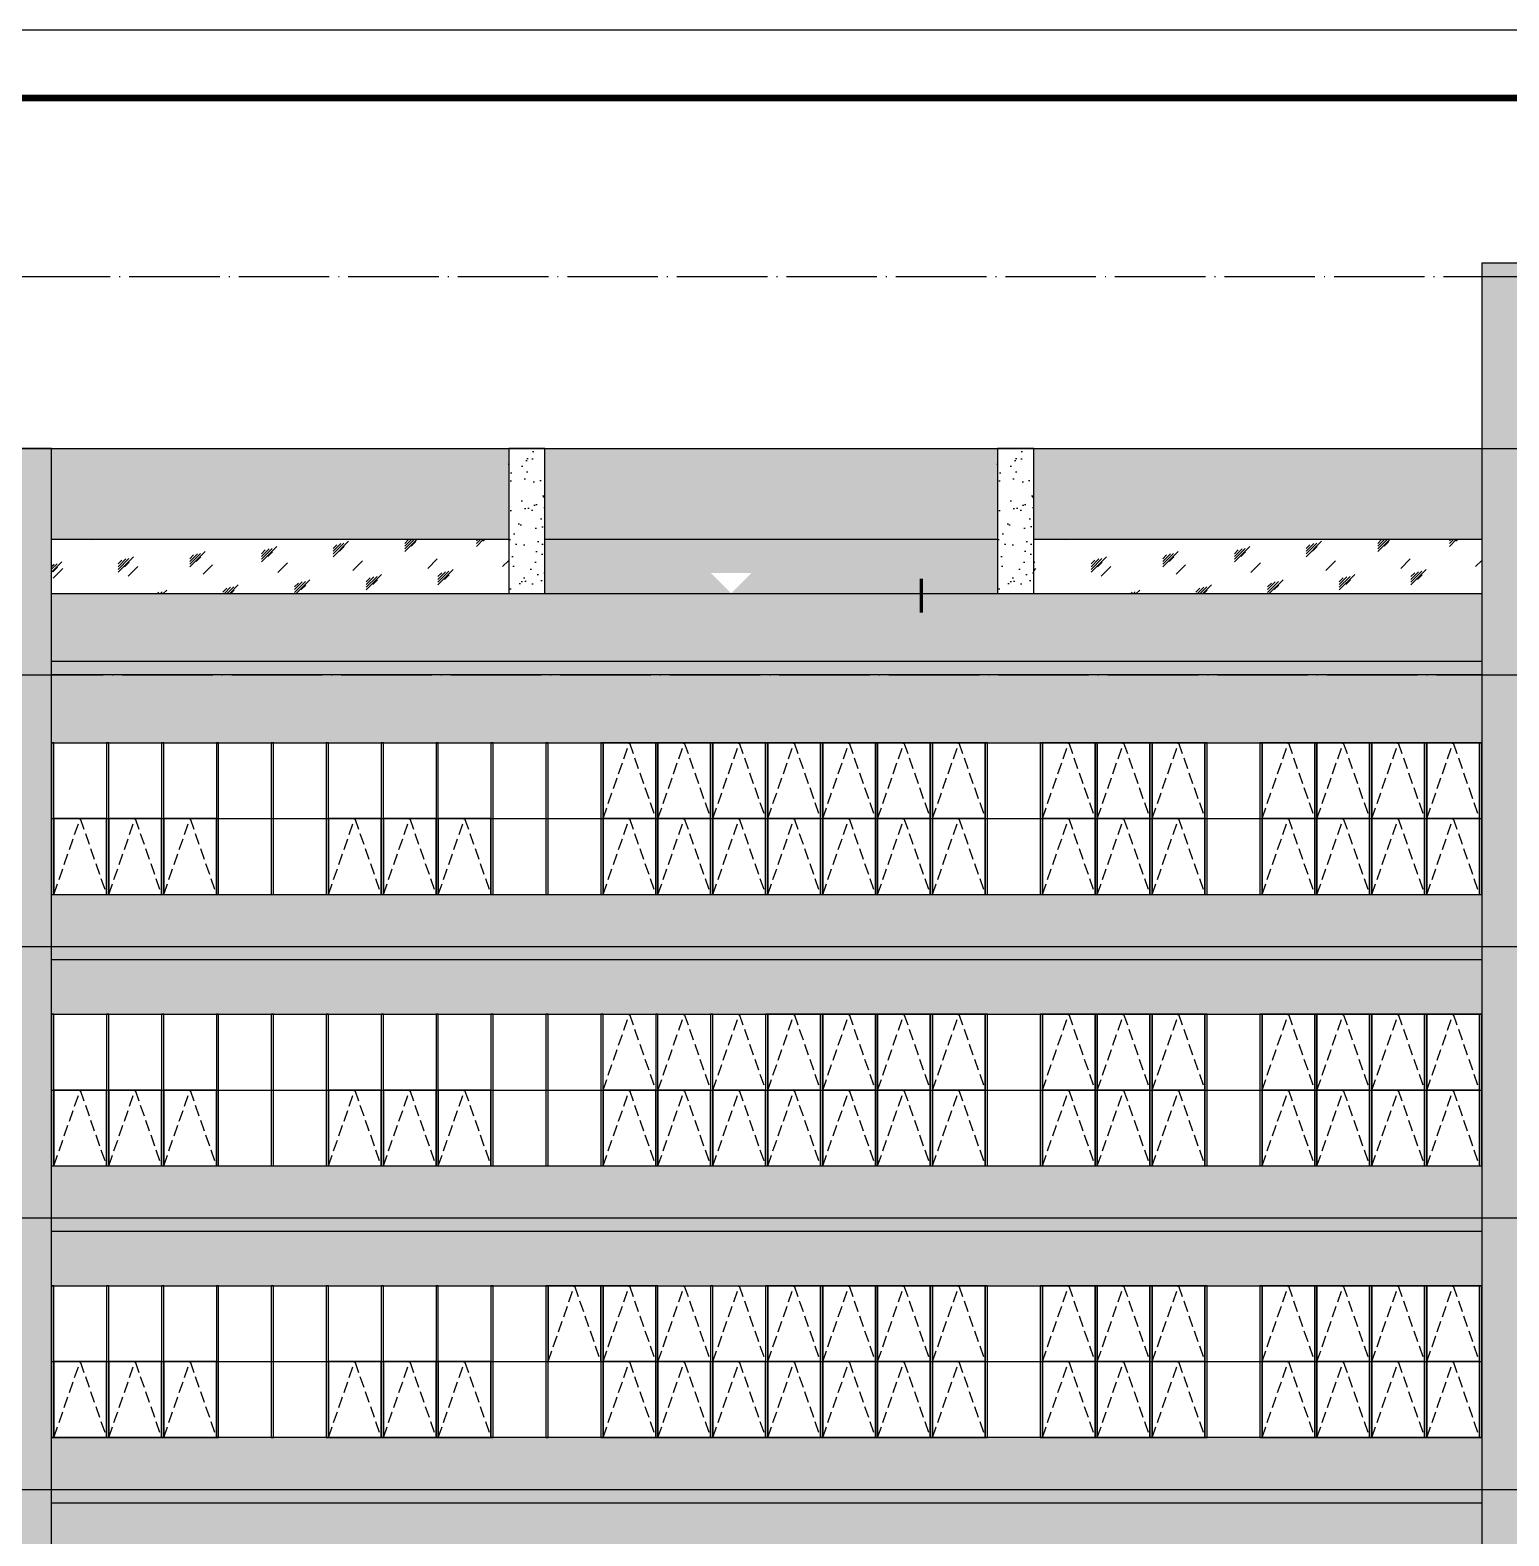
# Model space of a CAD drawing. Extents: x 6843040 to 15500510, y -6507076 to -4940511.
# Drawn here: x 7735422 to 7768097, y -5866442 to -5833171 of the extents above; entities that cross this region are included whole.
import ezdxf

# ---------------------------------------------------------------- set-up
doc = ezdxf.new("R2010")
doc.units = 0
doc.header["$LTSCALE"] = 1000
doc.header["$MEASUREMENT"] = 0
doc.linetypes.add('DASH', pattern=[0.35, 0.25, -0.1])
doc.linetypes.add('DOTE', pattern=[2.42, 2, -0.2, 0.02, -0.2])
for name, color, linetype in [('DIM_IDEN', 3, 'Continuous'), ('DOTE', 8, 'DOTE'), ('E_LINE_1', 1, 'Continuous'), ('E_LINE_2', 40, 'Continuous'), ('E_LINE_5', 8, 'Continuous'), ('E_LINE_6', 11, 'Continuous'), ('PUB_HACTH', 8, 'Continuous'), ('PUB_TITLE', 4, 'Continuous'), ('WINDOW', 4, 'Continuous')]:
    doc.layers.add(name, color=color, linetype=linetype)
pattern_1 = [(82.5, (0, 0), (-422.103955, 395.378137), [0, -456, 0, -510, 0, -487.5]), (52.5, (0, 0), (-223.241253, 974.09392), [0, -246, 0, -411, 0, -157.5]), (12.5, (-260.9, -260.9), (659.408782, 661.809715), [0, -150, 0, -540, 0, -705]), (2.5, (-260.9, -260.9), (451.51265, 823.878855), [0, -75, 0, -354, 0, -405])]
pattern_2 = [(45, (0, 60), (-734.82537, 734.82537), [336, -864]), (45, (144, 120), (-734.82537, 734.82537), [144, -1056]), (45, (0, 120), (-734.82537, 734.82537), [240, -960]), (45, (72, 60), (806.10173, -806.10173), [300, -900]), (45, (0, 0), (-734.82537, 734.82537), [480, -720]), (45, (0, 180), (-734.82537, 734.82537), [120, -1080])]

msp = doc.modelspace()

# ---------------------------------------------------------------- hatches: boundary and pattern name
at = {"layer": 'PUB_HACTH'}
h = msp.add_hatch(dxfattribs=at)
h.set_pattern_fill('粉刷', color=256, scale=150, angle=45)
h.set_pattern_definition(pattern_1)
h.paths.add_polyline_path([(7779247.4, -5838317.4), (7767497.4, -5838317.4), (7767497.4, -5889567.4), (7768697.4, -5889567.4), (7768697.4, -5883218.4), (7768697.4, -5883218.4), (7768697.4, -5878917.4), (7768697.4, -5840317.4), (7771697.4, -5840317.4), (7771697.4, -5889567.4), (7772697.4, -5889567.4), (7772697.4, -5840317.4), (7774197.4, -5840317.4), (7774197.4, -5889567.4), (7779247.4, -5889567.4)])
h = msp.add_hatch(dxfattribs=at)
h.set_pattern_fill('玻璃1', color=256, scale=150, style=0)
h.set_pattern_definition(pattern_2)
h.paths.add_polyline_path([(7756797.4, -5844417.4), (7746797.4, -5844417.4), (7746797.4, -5845617.4), (7750914.5, -5845617.4), (7750464.5, -5845167.4), (7751364.5, -5845167.4), (7750914.5, -5845617.4), (7756797.4, -5845617.4)])
h.paths.add_polyline_path([(7748662.4, -5845121.5), (7750445.6, -5845121.5), (7750445.6, -5844452.1), (7748662.4, -5844452.1)], flags=24)
h.paths.add_polyline_path([(7741787.4, -5841921.5), (7743570.6, -5841921.5), (7743570.6, -5841252.1), (7741787.4, -5841252.1)], flags=9)
h.paths.add_polyline_path([(7626376.8, -5893217.4), (7627744.8, -5893217.4), (7627744.8, -5892404.8), (7626376.8, -5892404.8)], flags=9)
h.paths.add_polyline_path([(7794758.6, -5953168.2), (7796785.4, -5953168.2), (7796785.4, -5952411.7), (7794758.6, -5952411.7)], flags=9)
h.paths.add_polyline_path([(7794428.9, -5952904.7), (7794741, -5952904.7), (7794741, -5952784.3), (7794428.9, -5952784.3)], flags=9)
h.paths.add_polyline_path([(7793781.9, -5952942), (7794205.2, -5952942), (7794205.2, -5952717), (7793781.9, -5952717)], flags=9)
h.paths.add_polyline_path([(7793400.5, -5952906.9), (7793713.2, -5952906.9), (7793713.2, -5952782.1), (7793400.5, -5952782.1)], flags=9)
h.paths.add_polyline_path([(7794381.1, -5952526.7), (7796407.9, -5952526.7), (7796407.9, -5951770.2), (7794381.1, -5951770.2)], flags=9)
h.paths.add_polyline_path([(7794051.1, -5952265.4), (7794363.8, -5952265.4), (7794363.8, -5952140.6), (7794051.1, -5952140.6)], flags=9)
h.paths.add_polyline_path([(7793404.4, -5952300.5), (7793827.7, -5952300.5), (7793827.7, -5952075.5), (7793404.4, -5952075.5)], flags=9)
h.paths.add_polyline_path([(7793023.3, -5952263.2), (7793335.4, -5952263.2), (7793335.4, -5952142.8), (7793023.3, -5952142.8)], flags=9)
h.paths.add_polyline_path([(7794381.1, -5951806.2), (7796407.9, -5951806.2), (7796407.9, -5951049.7), (7794381.1, -5951049.7)], flags=9)
h.paths.add_polyline_path([(7794052.8, -5951533.7), (7794362.1, -5951533.7), (7794362.1, -5951431.3), (7794052.8, -5951431.3)], flags=9)
h.paths.add_polyline_path([(7793404.4, -5951580), (7793827.7, -5951580), (7793827.7, -5951355), (7793404.4, -5951355)], flags=9)
h.paths.add_polyline_path([(7793022.3, -5951551.5), (7793336.4, -5951551.5), (7793336.4, -5951413.5), (7793022.3, -5951413.5)], flags=9)
h.paths.add_polyline_path([(7668844.1, -5955766.3), (7670741.3, -5955766.3), (7670741.3, -5954935.6), (7668844.1, -5954935.6)], flags=9)
h.paths.add_polyline_path([(7664574.1, -5956010), (7668728.5, -5956010), (7668728.5, -5954435), (7664574.1, -5954435)], flags=9)
h.paths.add_polyline_path([(7663996.5, -5955373.7), (7664626.8, -5955373.7), (7664626.8, -5955047), (7663996.5, -5955047)], flags=9)
h.paths.add_polyline_path([(7663280.9, -5955679.9), (7663838.7, -5955679.9), (7663838.7, -5955367.6), (7663280.9, -5955367.6)], flags=9)
h.paths.add_polyline_path([(7662492.8, -5955373.7), (7663123.1, -5955373.7), (7663123.1, -5955047), (7662492.8, -5955047)], flags=9)
h.paths.add_polyline_path([(7717424.3, -5895326.3), (7719321.5, -5895326.3), (7719321.5, -5894495.6), (7717424.3, -5894495.6)], flags=9)
h.paths.add_polyline_path([(7713154.3, -5895570), (7717308.7, -5895570), (7717308.7, -5893995), (7713154.3, -5893995)], flags=9)
h.paths.add_polyline_path([(7712578.7, -5894904.4), (7713204.9, -5894904.4), (7713204.9, -5894635.4), (7712578.7, -5894635.4)], flags=9)
h.paths.add_polyline_path([(7711861.1, -5895239.9), (7712418.9, -5895239.9), (7712418.9, -5894927.6), (7711861.1, -5894927.6)], flags=9)
h.paths.add_polyline_path([(7711073, -5894933.7), (7711703.3, -5894933.7), (7711703.3, -5894607), (7711073, -5894607)], flags=9)
h.paths.add_polyline_path([(7743667.2, -5955766.3), (7745564.3, -5955766.3), (7745564.3, -5954935.6), (7743667.2, -5954935.6)], flags=9)
h.paths.add_polyline_path([(7739397.2, -5956010), (7743551.6, -5956010), (7743551.6, -5954435), (7739397.2, -5954435)], flags=9)
h.paths.add_polyline_path([(7738819.5, -5955373.7), (7739449.8, -5955373.7), (7739449.8, -5955047), (7738819.5, -5955047)], flags=9)
h.paths.add_polyline_path([(7738104, -5955679.9), (7738661.7, -5955679.9), (7738661.7, -5955367.6), (7738104, -5955367.6)], flags=9)
h.paths.add_polyline_path([(7737315.9, -5955373.7), (7737946.2, -5955373.7), (7737946.2, -5955047), (7737315.9, -5955047)], flags=9)
h = msp.add_hatch(dxfattribs=at)
h.set_pattern_fill('粉刷', color=256, scale=150, angle=45)
h.set_pattern_definition(pattern_1)
h.paths.add_polyline_path([(7718622.4, -5843417.4), (7720122.4, -5843417.4), (7720122.4, -5886417.4), (7720547.4, -5886417.4), (7721122.4, -5886417.4), (7721122.4, -5843417.4), (7724122.4, -5843417.4), (7724122.4, -5886417.4), (7725547.4, -5886417.4), (7725547.4, -5886537.4), (7724547.4, -5886537.4), (7724122.4, -5886537.4), (7724122.4, -5889567.4), (7726447.4, -5889567.4), (7726447.4, -5843417.4), (7727947.4, -5843417.4), (7727947.4, -5889567.4), (7728947.4, -5889567.4), (7728947.4, -5843417.4), (7730447.4, -5843417.4), (7730447.4, -5889567.4), (7733447.4, -5889567.4), (7733447.4, -5843417.4), (7734947.4, -5843417.4), (7734947.4, -5889567.4), (7735897.4, -5889567.4), (7735897.4, -5842417.4), (7714122.4, -5842417.4), (7714122.4, -5889567.4), (7718622.4, -5889567.4)])
h = msp.add_hatch(dxfattribs=at)
h.set_pattern_fill('粉刷', color=256, scale=150, angle=45)
h.set_pattern_definition([(82.5, (65050, -3e-09), (-422.103955, 395.378137), [0, -456, 0, -510, 0, -487.5]), (52.5, (65050, -3e-09), (-223.241253, 974.09392), [0, -246, 0, -411, 0, -157.5]), (12.5, (64789.1, -260.9), (659.408782, 661.809715), [0, -150, 0, -540, 0, -705]), (2.5, (64789.1, -260.9), (451.51265, 823.878855), [0, -75, 0, -354, 0, -405])])
h.paths.add_polyline_path([(7756797.4, -5844417.4), (7756797.4, -5842417.4), (7735897.4, -5842417.4), (7735897.4, -5844417.4), (7745997.4, -5844417.4), (7745997.4, -5842417.9), (7746797.4, -5842417.9), (7746797.4, -5844417.4)])
h.paths.add_polyline_path([(7757597.4, -5842417.4), (7757597.4, -5844417.4), (7767497.4, -5844417.4), (7767497.4, -5842417.4)])
h = msp.add_hatch(dxfattribs=at)
h.set_pattern_fill('粉刷', color=256, scale=150, angle=45)
h.set_pattern_definition([(82.5, (75625.73, -0.5), (-422.103955, 395.378137), [0, -456, 0, -510, 0, -487.5]), (52.5, (75625.7, -0.5), (-223.241253, 974.09392), [0, -246, 0, -411, 0, -157.5]), (12.5, (75364.8, -261.4), (659.408782, 661.809715), [0, -150, 0, -540, 0, -705]), (2.5, (75364.8, -261.4), (451.51265, 823.878855), [0, -75, 0, -354, 0, -405])])
h.paths.add_polyline_path([(7745997.4, -5845617.9), (7746797.4, -5845617.9), (7746797.4, -5842417.9), (7745997.4, -5842417.9)])
h = msp.add_hatch(dxfattribs=at)
h.set_pattern_fill('粉刷', color=256, scale=150, angle=45)
h.set_pattern_definition([(82.5, (86425.73, 4e-07), (-422.103955, 395.378137), [0, -456, 0, -510, 0, -487.5]), (52.5, (86425.7, 4e-07), (-223.241253, 974.09392), [0, -246, 0, -411, 0, -157.5]), (12.5, (86164.8, -260.9), (659.408782, 661.809715), [0, -150, 0, -540, 0, -705]), (2.5, (86164.8, -260.9), (451.51265, 823.878855), [0, -75, 0, -354, 0, -405])])
h.paths.add_polyline_path([(7756797.4, -5845617.4), (7757597.4, -5845617.4), (7757597.4, -5842417.4), (7756797.4, -5842417.4)])
h = msp.add_hatch(dxfattribs=at)
h.set_pattern_fill('玻璃1', color=256, scale=150, style=0)
h.set_pattern_definition(pattern_2)
h.paths.add_polyline_path([(7745997.4, -5844417.4), (7735897.4, -5844417.4), (7735897.4, -5845617.4), (7745997.4, -5845617.4)])
h = msp.add_hatch(dxfattribs=at)
h.set_pattern_fill('玻璃1', color=256, scale=150, style=0)
h.set_pattern_definition([(45, (21500, 60), (-734.82537, 734.82537), [336, -864]), (45, (21644, 120), (-734.82537, 734.82537), [144, -1056]), (45, (21500, 120), (-734.82537, 734.82537), [240, -960]), (45, (21572, 60), (806.10173, -806.10173), [300, -900]), (45, (21500, -9e-10), (-734.82537, 734.82537), [480, -720]), (45, (21500, 180), (-734.82537, 734.82537), [120, -1080])])
h.paths.add_polyline_path([(7767497.4, -5844417.4), (7757597.4, -5844417.4), (7757597.4, -5845617.4), (7767497.4, -5845617.4)])
h = msp.add_hatch(dxfattribs=at)
h.set_pattern_fill('粉刷', color=256, scale=150, angle=45)
h.set_pattern_definition([(82.5, (0, 217189), (-422.103955, 395.378137), [0, -456, 0, -510, 0, -487.5]), (52.5, (0, 217189), (-223.241253, 974.09392), [0, -246, 0, -411, 0, -157.5]), (12.5, (-260.9, 216928.1), (659.408782, 661.809715), [0, -150, 0, -540, 0, -705]), (2.5, (-260.9, 216928.1), (451.51265, 823.878855), [0, -75, 0, -354, 0, -405])])
h.paths.add_polyline_path([(7735897.4, -5847117.4), (7735897.4, -5845617.4), (7767497.4, -5845617.4), (7767497.4, -5847117.4)])
h.paths.add_polyline_path([(7767497.4, -5848917.4), (7767497.4, -5847417.4), (7735897.4, -5847417.4), (7735897.4, -5848917.4)])
h = msp.add_hatch(dxfattribs=at)
h.set_pattern_fill('AR-B816', color=256, scale=150)
h.set_pattern_definition([(0, (156161.56, 217189), (0, 181.9656), []), (90, (156161.56, 217189), (-181.9656, 181.9656), [181.9656, -181.9656])])
h.paths.add_polyline_path([(7735897.4, -5847117.4), (7735897.4, -5847417.4), (7767497.4, -5847417.4), (7767497.4, -5847117.4)])
h = msp.add_hatch(dxfattribs=at)
h.set_pattern_fill('粉刷', color=256, scale=150, angle=45)
h.set_pattern_definition([(82.5, (87000, 217189), (-422.103955, 395.378137), [0, -456, 0, -510, 0, -487.5]), (52.5, (87000, 217189), (-223.241253, 974.09392), [0, -246, 0, -411, 0, -157.5]), (12.5, (86739.1, 216928.1), (659.408782, 661.809715), [0, -150, 0, -540, 0, -705]), (2.5, (86739.1, 216928.1), (451.51265, 823.878855), [0, -75, 0, -354, 0, -405])])
h.paths.add_polyline_path([(7767497.4, -5854917.4), (7767497.4, -5853717.4), (7735897.4, -5853717.4), (7735897.4, -5854917.4)])
h.paths.add_polyline_path([(7767497.4, -5853417.4), (7767497.4, -5852267.4), (7735897.4, -5852267.4), (7735897.4, -5853417.4)])
h = msp.add_hatch(dxfattribs=at)
h.set_pattern_fill('AR-B816', color=256, scale=150)
h.set_pattern_definition([(0, (156161.56, 210889), (0, 181.9656), []), (90, (156161.56, 210889), (-181.9656, 181.9656), [181.9656, -181.9656])])
h.paths.add_polyline_path([(7735897.4, -5853417.4), (7735897.4, -5853717.4), (7767497.4, -5853717.4), (7767497.4, -5853417.4)])
h = msp.add_hatch(dxfattribs=at)
h.set_pattern_fill('粉刷', color=256, scale=150, angle=45)
h.set_pattern_definition([(82.5, (87000, 211189), (-422.103955, 395.378137), [0, -456, 0, -510, 0, -487.5]), (52.5, (87000, 211189), (-223.241253, 974.09392), [0, -246, 0, -411, 0, -157.5]), (12.5, (86739.1, 210928.1), (659.408782, 661.809715), [0, -150, 0, -540, 0, -705]), (2.5, (86739.1, 210928.1), (451.51265, 823.878855), [0, -75, 0, -354, 0, -405])])
h.paths.add_polyline_path([(7767497.4, -5860917.4), (7767497.4, -5859717.4), (7735897.4, -5859717.4), (7735897.4, -5860917.4)])
h.paths.add_polyline_path([(7767497.4, -5859417.4), (7767497.4, -5858267.4), (7735897.4, -5858267.4), (7735897.4, -5859417.4)])
h = msp.add_hatch(dxfattribs=at)
h.set_pattern_fill('AR-B816', color=256, scale=150)
h.set_pattern_definition([(0, (156161.56, 204889), (0, 181.9656), []), (90, (156161.56, 204889), (-181.9656, 181.9656), [181.9656, -181.9656])])
h.paths.add_polyline_path([(7735897.4, -5859417.4), (7735897.4, -5859717.4), (7767497.4, -5859717.4), (7767497.4, -5859417.4)])
h = msp.add_hatch(dxfattribs=at)
h.set_pattern_fill('粉刷', color=256, scale=150, angle=45)
h.set_pattern_definition([(82.5, (87000, 205189), (-422.103955, 395.378137), [0, -456, 0, -510, 0, -487.5]), (52.5, (87000, 205189), (-223.241253, 974.09392), [0, -246, 0, -411, 0, -157.5]), (12.5, (86739.1, 204928.1), (659.408782, 661.809715), [0, -150, 0, -540, 0, -705]), (2.5, (86739.1, 204928.1), (451.51265, 823.878855), [0, -75, 0, -354, 0, -405])])
h.paths.add_polyline_path([(7767497.4, -5866917.4), (7767497.4, -5865717.4), (7735897.4, -5865717.4), (7735897.4, -5866917.4)])
h.paths.add_polyline_path([(7767497.4, -5865417.4), (7767497.4, -5864267.4), (7735897.4, -5864267.4), (7735897.4, -5865417.4)])
h = msp.add_hatch(dxfattribs=at)
h.set_pattern_fill('AR-B816', color=256, scale=150)
h.set_pattern_definition([(0, (156161.56, 198889), (0, 181.9656), []), (90, (156161.56, 198889), (-181.9656, 181.9656), [181.9656, -181.9656])])
h.paths.add_polyline_path([(7735897.4, -5865417.4), (7735897.4, -5865717.4), (7767497.4, -5865717.4), (7767497.4, -5865417.4)])

# ---------------------------------------------------------------- linework, layer by layer
at = {"layer": 'DIM_IDEN', "const_width": 75}
msp.add_lwpolyline([(7755115.5, -5846041.2), (7755115.5, -5845291.2)], dxfattribs=at)
msp.add_lwpolyline([(7755115.5, -5846041.2), (7755115.5, -5845291.2)], dxfattribs=at)
at = {"layer": 'DOTE'}
for p, q in [((7640813.2, -5838617.4), (7783481.2, -5838617.4)), ((7640656.9, -5842417.4), (7783325, -5842417.4)), ((7640656.9, -5847417.4), (7783325, -5847417.4)), ((7640656.9, -5853417.4), (7783325, -5853417.4)), ((7640656.9, -5859417.4), (7783475, -5859417.4)), ((7640656.9, -5865417.4), (7783625, -5865417.4))]:
    msp.add_line(p, q, dxfattribs=at)
at = {"layer": 'E_LINE_1'}
for points in [[(7779247.4, -5889567.4), (7779247.4, -5838317.4), (7767497.4, -5838317.4), (7767497.4, -5889567.4)], [(7735897.4, -5889567.4), (7735897.4, -5842417.4), (7714122.4, -5842417.4), (7714122.4, -5889567.4)]]:
    msp.add_lwpolyline(points, dxfattribs=at)
at = {"layer": 'E_LINE_2'}
for points in [[(7735897.4, -5845617.4), (7767489.8, -5845617.4)], [(7735897.4, -5847117.4), (7767497.4, -5847117.4)], [(7767497.4, -5847417.4), (7735897.4, -5847417.4)], [(7735897.4, -5848917.4), (7767489.8, -5848917.4)], [(7735897.4, -5852267.4), (7767497.4, -5852267.4)], [(7735897.4, -5853417.4), (7767497.4, -5853417.4)], [(7767497.4, -5853717.4), (7735897.4, -5853717.4)], [(7735897.4, -5854917.4), (7767497.4, -5854917.4)], [(7735897.4, -5858267.4), (7767497.4, -5858267.4)], [(7735897.4, -5859417.4), (7767497.4, -5859417.4)], [(7767497.4, -5859717.4), (7735897.4, -5859717.4)], [(7735897.4, -5860917.4), (7767497.4, -5860917.4)], [(7767497.4, -5864267.4), (7735897.4, -5864267.4)], [(7735897.4, -5865417.4), (7767497.4, -5865417.4)], [(7767497.4, -5865717.4), (7735897.4, -5865717.4)]]:
    msp.add_lwpolyline(points, dxfattribs=at)
at = {"layer": 'E_LINE_5'}
for points in [[(7735897.4, -5842417.4), (7767497.4, -5842417.4)], [(7735897.4, -5844417.4), (7745997.4, -5844417.4)], [(7746797.4, -5844417.4), (7756797.4, -5844417.4)], [(7757597.4, -5844417.4), (7767497.4, -5844417.4)]]:
    msp.add_lwpolyline(points, dxfattribs=at)
at = {"layer": 'E_LINE_6'}
for points in [[(7735947.4, -5848917.4), (7735897.4, -5848917.4), (7735897.4, -5852267.4), (7735947.4, -5852267.4)], [(7737160.9, -5848917.4), (7737110.9, -5848917.4), (7737110.9, -5852267.4), (7737160.9, -5852267.4)], [(7738374.4, -5848917.4), (7738324.4, -5848917.4), (7738324.4, -5852267.4), (7738374.4, -5852267.4)], [(7739587.8, -5848917.4), (7739537.8, -5848917.4), (7739537.8, -5852267.4), (7739587.8, -5852267.4)], [(7740801.3, -5848917.4), (7740751.3, -5848917.4), (7740751.3, -5852267.4), (7740801.3, -5852267.4)], [(7742014.7, -5848917.4), (7741964.7, -5848917.4), (7741964.7, -5852267.4), (7742014.7, -5852267.4)], [(7743228.2, -5848917.4), (7743178.2, -5848917.4), (7743178.2, -5852267.4), (7743228.2, -5852267.4)], [(7744441.7, -5848917.4), (7744391.7, -5848917.4), (7744391.7, -5852267.4), (7744441.7, -5852267.4)], [(7745655.1, -5848917.4), (7745605.1, -5848917.4), (7745605.1, -5852267.4), (7745655.1, -5852267.4)], [(7746868.6, -5848917.4), (7746818.6, -5848917.4), (7746818.6, -5852267.4), (7746868.6, -5852267.4)], [(7748082.1, -5848917.4), (7748032.1, -5848917.4), (7748032.1, -5852267.4), (7748082.1, -5852267.4)], [(7749295.5, -5848917.4), (7749245.5, -5848917.4), (7749245.5, -5852267.4), (7749295.5, -5852267.4)], [(7750509, -5848917.4), (7750459, -5848917.4), (7750459, -5852267.4), (7750509, -5852267.4)], [(7751722.4, -5848917.4), (7751672.4, -5848917.4), (7751672.4, -5852267.4), (7751722.4, -5852267.4)], [(7752935.9, -5848917.4), (7752885.9, -5848917.4), (7752885.9, -5852267.4), (7752935.9, -5852267.4)], [(7754149.4, -5848917.4), (7754099.4, -5848917.4), (7754099.4, -5852267.4), (7754149.4, -5852267.4)], [(7755362.8, -5848917.4), (7755312.8, -5848917.4), (7755312.8, -5852267.4), (7755362.8, -5852267.4)], [(7756576.3, -5848917.4), (7756526.3, -5848917.4), (7756526.3, -5852267.4), (7756576.3, -5852267.4)], [(7757789.7, -5848917.4), (7757739.7, -5848917.4), (7757739.7, -5852267.4), (7757789.7, -5852267.4)], [(7759003.2, -5848917.4), (7758953.2, -5848917.4), (7758953.2, -5852267.4), (7759003.2, -5852267.4)], [(7760216.7, -5848917.4), (7760166.7, -5848917.4), (7760166.7, -5852267.4), (7760216.7, -5852267.4)], [(7761430.1, -5848917.4), (7761380.1, -5848917.4), (7761380.1, -5852267.4), (7761430.1, -5852267.4)], [(7762643.6, -5848917.4), (7762593.6, -5848917.4), (7762593.6, -5852267.4), (7762643.6, -5852267.4)], [(7763857.1, -5848917.4), (7763807.1, -5848917.4), (7763807.1, -5852267.4), (7763857.1, -5852267.4)], [(7765070.5, -5848917.4), (7765020.5, -5848917.4), (7765020.5, -5852267.4), (7765070.5, -5852267.4)], [(7766284, -5848917.4), (7766234, -5848917.4), (7766234, -5852267.4), (7766284, -5852267.4)], [(7767497.4, -5848917.4), (7767447.4, -5848917.4), (7767447.4, -5852267.4), (7767497.4, -5852267.4)], [(7735947.4, -5854917.4), (7735897.4, -5854917.4), (7735897.4, -5858267.4), (7735947.4, -5858267.4)], [(7737160.9, -5854917.4), (7737110.9, -5854917.4), (7737110.9, -5858267.4), (7737160.9, -5858267.4)], [(7738374.4, -5854917.4), (7738324.4, -5854917.4), (7738324.4, -5858267.4), (7738374.4, -5858267.4)], [(7739587.8, -5854917.4), (7739537.8, -5854917.4), (7739537.8, -5858267.4), (7739587.8, -5858267.4)], [(7740801.3, -5854917.4), (7740751.3, -5854917.4), (7740751.3, -5858267.4), (7740801.3, -5858267.4)], [(7742014.7, -5854917.4), (7741964.7, -5854917.4), (7741964.7, -5858267.4), (7742014.7, -5858267.4)], [(7743228.2, -5854917.4), (7743178.2, -5854917.4), (7743178.2, -5858267.4), (7743228.2, -5858267.4)], [(7744441.7, -5854917.4), (7744391.7, -5854917.4), (7744391.7, -5858267.4), (7744441.7, -5858267.4)], [(7745655.1, -5854917.4), (7745605.1, -5854917.4), (7745605.1, -5858267.4), (7745655.1, -5858267.4)], [(7746868.6, -5854917.4), (7746818.6, -5854917.4), (7746818.6, -5858267.4), (7746868.6, -5858267.4)], [(7748082.1, -5854917.4), (7748032.1, -5854917.4), (7748032.1, -5858267.4), (7748082.1, -5858267.4)], [(7749295.5, -5854917.4), (7749245.5, -5854917.4), (7749245.5, -5858267.4), (7749295.5, -5858267.4)], [(7750509, -5854917.4), (7750459, -5854917.4), (7750459, -5858267.4), (7750509, -5858267.4)], [(7751722.4, -5854917.4), (7751672.4, -5854917.4), (7751672.4, -5858267.4), (7751722.4, -5858267.4)], [(7752935.9, -5854917.4), (7752885.9, -5854917.4), (7752885.9, -5858267.4), (7752935.9, -5858267.4)], [(7754149.4, -5854917.4), (7754099.4, -5854917.4), (7754099.4, -5858267.4), (7754149.4, -5858267.4)], [(7755362.8, -5854917.4), (7755312.8, -5854917.4), (7755312.8, -5858267.4), (7755362.8, -5858267.4)], [(7756576.3, -5854917.4), (7756526.3, -5854917.4), (7756526.3, -5858267.4), (7756576.3, -5858267.4)], [(7757789.7, -5854917.4), (7757739.7, -5854917.4), (7757739.7, -5858267.4), (7757789.7, -5858267.4)], [(7759003.2, -5854917.4), (7758953.2, -5854917.4), (7758953.2, -5858267.4), (7759003.2, -5858267.4)], [(7760216.7, -5854917.4), (7760166.7, -5854917.4), (7760166.7, -5858267.4), (7760216.7, -5858267.4)], [(7761430.1, -5854917.4), (7761380.1, -5854917.4), (7761380.1, -5858267.4), (7761430.1, -5858267.4)], [(7762643.6, -5854917.4), (7762593.6, -5854917.4), (7762593.6, -5858267.4), (7762643.6, -5858267.4)], [(7763857.1, -5854917.4), (7763807.1, -5854917.4), (7763807.1, -5858267.4), (7763857.1, -5858267.4)], [(7765070.5, -5854917.4), (7765020.5, -5854917.4), (7765020.5, -5858267.4), (7765070.5, -5858267.4)], [(7766284, -5854917.4), (7766234, -5854917.4), (7766234, -5858267.4), (7766284, -5858267.4)], [(7767497.4, -5854917.4), (7767447.4, -5854917.4), (7767447.4, -5858267.4), (7767497.4, -5858267.4)], [(7735947.4, -5860917.4), (7735897.4, -5860917.4), (7735897.4, -5864267.4), (7735947.4, -5864267.4)], [(7737160.9, -5860917.4), (7737110.9, -5860917.4), (7737110.9, -5864267.4), (7737160.9, -5864267.4)], [(7738374.4, -5860917.4), (7738324.4, -5860917.4), (7738324.4, -5864267.4), (7738374.4, -5864267.4)], [(7739587.8, -5860917.4), (7739537.8, -5860917.4), (7739537.8, -5864267.4), (7739587.8, -5864267.4)], [(7740801.3, -5860917.4), (7740751.3, -5860917.4), (7740751.3, -5864267.4), (7740801.3, -5864267.4)], [(7742014.7, -5860917.4), (7741964.7, -5860917.4), (7741964.7, -5864267.4), (7742014.7, -5864267.4)], [(7743228.2, -5860917.4), (7743178.2, -5860917.4), (7743178.2, -5864267.4), (7743228.2, -5864267.4)], [(7744441.7, -5860917.4), (7744391.7, -5860917.4), (7744391.7, -5864267.4), (7744441.7, -5864267.4)], [(7745655.1, -5860917.4), (7745605.1, -5860917.4), (7745605.1, -5864267.4), (7745655.1, -5864267.4)], [(7746868.6, -5860917.4), (7746818.6, -5860917.4), (7746818.6, -5864267.4), (7746868.6, -5864267.4)], [(7748082.1, -5860917.4), (7748032.1, -5860917.4), (7748032.1, -5864267.4), (7748082.1, -5864267.4)], [(7749295.5, -5860917.4), (7749245.5, -5860917.4), (7749245.5, -5864267.4), (7749295.5, -5864267.4)], [(7750509, -5860917.4), (7750459, -5860917.4), (7750459, -5864267.4), (7750509, -5864267.4)], [(7751722.4, -5860917.4), (7751672.4, -5860917.4), (7751672.4, -5864267.4), (7751722.4, -5864267.4)], [(7752935.9, -5860917.4), (7752885.9, -5860917.4), (7752885.9, -5864267.4), (7752935.9, -5864267.4)], [(7754149.4, -5860917.4), (7754099.4, -5860917.4), (7754099.4, -5864267.4), (7754149.4, -5864267.4)], [(7755362.8, -5860917.4), (7755312.8, -5860917.4), (7755312.8, -5864267.4), (7755362.8, -5864267.4)], [(7756576.3, -5860917.4), (7756526.3, -5860917.4), (7756526.3, -5864267.4), (7756576.3, -5864267.4)], [(7757789.7, -5860917.4), (7757739.7, -5860917.4), (7757739.7, -5864267.4), (7757789.7, -5864267.4)], [(7759003.2, -5860917.4), (7758953.2, -5860917.4), (7758953.2, -5864267.4), (7759003.2, -5864267.4)], [(7760216.7, -5860917.4), (7760166.7, -5860917.4), (7760166.7, -5864267.4), (7760216.7, -5864267.4)], [(7761430.1, -5860917.4), (7761380.1, -5860917.4), (7761380.1, -5864267.4), (7761430.1, -5864267.4)], [(7762643.6, -5860917.4), (7762593.6, -5860917.4), (7762593.6, -5864267.4), (7762643.6, -5864267.4)], [(7763857.1, -5860917.4), (7763807.1, -5860917.4), (7763807.1, -5864267.4), (7763857.1, -5864267.4)], [(7765070.5, -5860917.4), (7765020.5, -5860917.4), (7765020.5, -5864267.4), (7765070.5, -5864267.4)], [(7766284, -5860917.4), (7766234, -5860917.4), (7766234, -5864267.4), (7766284, -5864267.4)], [(7767497.4, -5860917.4), (7767447.4, -5860917.4), (7767447.4, -5864267.4), (7767497.4, -5864267.4)]]:
    msp.add_lwpolyline(points, close=True, dxfattribs=at)
at = {"layer": 'PUB_HACTH'}
for points in [[(7745997.4, -5845617.9), (7746797.4, -5845617.9), (7746797.4, -5842417.9), (7745997.4, -5842417.9)], [(7756797.4, -5845617.4), (7757597.4, -5845617.4), (7757597.4, -5842417.4), (7756797.4, -5842417.4)]]:
    msp.add_lwpolyline(points, close=True, dxfattribs=at)
at = {"layer": 'PUB_TITLE'}
msp.add_lwpolyline([(7622462.5, -5959320.5), (7800812.5, -5959320.5), (7800812.5, -5833170.5), (7622462.5, -5833170.5)], close=True, dxfattribs=at)
at = {"layer": 'PUB_TITLE', "const_width": 150}
msp.add_lwpolyline([(7626212.5, -5957820.5), (7799312.5, -5957820.5), (7799312.5, -5834670.5), (7626212.5, -5834670.5)], close=True, dxfattribs=at)
at = {"layer": 'WINDOW'}
for points in [[(7748082.1, -5850592.4), (7749245.5, -5850592.4), (7749245.5, -5848917.4), (7748082.1, -5848917.4)], [(7749295.5, -5850592.4), (7750459, -5850592.4), (7750459, -5848917.4), (7749295.5, -5848917.4)], [(7750509, -5850592.4), (7751672.4, -5850592.4), (7751672.4, -5848917.4), (7750509, -5848917.4)], [(7751722.4, -5850592.4), (7752885.9, -5850592.4), (7752885.9, -5848917.4), (7751722.4, -5848917.4)], [(7752935.9, -5850592.4), (7754099.4, -5850592.4), (7754099.4, -5848917.4), (7752935.9, -5848917.4)], [(7754149.4, -5850592.4), (7755312.8, -5850592.4), (7755312.8, -5848917.4), (7754149.4, -5848917.4)], [(7755362.8, -5850592.4), (7756526.3, -5850592.4), (7756526.3, -5848917.4), (7755362.8, -5848917.4)], [(7757789.7, -5850592.4), (7758953.2, -5850592.4), (7758953.2, -5848917.4), (7757789.7, -5848917.4)], [(7759003.2, -5850592.4), (7760166.7, -5850592.4), (7760166.7, -5848917.4), (7759003.2, -5848917.4)], [(7760216.7, -5850592.4), (7761380.1, -5850592.4), (7761380.1, -5848917.4), (7760216.7, -5848917.4)], [(7762643.6, -5850592.4), (7763807.1, -5850592.4), (7763807.1, -5848917.4), (7762643.6, -5848917.4)], [(7763857.1, -5850592.4), (7765020.5, -5850592.4), (7765020.5, -5848917.4), (7763857.1, -5848917.4)], [(7765070.5, -5850592.4), (7766234, -5850592.4), (7766234, -5848917.4), (7765070.5, -5848917.4)], [(7766284, -5850592.4), (7767447.4, -5850592.4), (7767447.4, -5848917.4), (7766284, -5848917.4)], [(7735947.4, -5852267.4), (7737110.9, -5852267.4), (7737110.9, -5850592.4), (7735947.4, -5850592.4)], [(7737160.9, -5852267.4), (7738324.4, -5852267.4), (7738324.4, -5850592.4), (7737160.9, -5850592.4)], [(7738374.4, -5852267.4), (7739537.8, -5852267.4), (7739537.8, -5850592.4), (7738374.4, -5850592.4)], [(7742014.7, -5852267.4), (7743178.2, -5852267.4), (7743178.2, -5850592.4), (7742014.7, -5850592.4)], [(7743228.2, -5852267.4), (7744391.7, -5852267.4), (7744391.7, -5850592.4), (7743228.2, -5850592.4)], [(7744441.7, -5852267.4), (7745605.1, -5852267.4), (7745605.1, -5850592.4), (7744441.7, -5850592.4)], [(7748082.1, -5852267.4), (7749245.5, -5852267.4), (7749245.5, -5850592.4), (7748082.1, -5850592.4)], [(7749295.5, -5852267.4), (7750459, -5852267.4), (7750459, -5850592.4), (7749295.5, -5850592.4)], [(7750509, -5852267.4), (7751672.4, -5852267.4), (7751672.4, -5850592.4), (7750509, -5850592.4)], [(7751722.4, -5852267.4), (7752885.9, -5852267.4), (7752885.9, -5850592.4), (7751722.4, -5850592.4)], [(7752935.9, -5852267.4), (7754099.4, -5852267.4), (7754099.4, -5850592.4), (7752935.9, -5850592.4)], [(7754149.4, -5852267.4), (7755312.8, -5852267.4), (7755312.8, -5850592.4), (7754149.4, -5850592.4)], [(7755362.8, -5852267.4), (7756526.3, -5852267.4), (7756526.3, -5850592.4), (7755362.8, -5850592.4)], [(7757789.7, -5852267.4), (7758953.2, -5852267.4), (7758953.2, -5850592.4), (7757789.7, -5850592.4)], [(7759003.2, -5852267.4), (7760166.7, -5852267.4), (7760166.7, -5850592.4), (7759003.2, -5850592.4)], [(7760216.7, -5852267.4), (7761380.1, -5852267.4), (7761380.1, -5850592.4), (7760216.7, -5850592.4)], [(7762643.6, -5852267.4), (7763807.1, -5852267.4), (7763807.1, -5850592.4), (7762643.6, -5850592.4)], [(7763857.1, -5852267.4), (7765020.5, -5852267.4), (7765020.5, -5850592.4), (7763857.1, -5850592.4)], [(7765070.5, -5852267.4), (7766234, -5852267.4), (7766234, -5850592.4), (7765070.5, -5850592.4)], [(7766284, -5852267.4), (7767447.4, -5852267.4), (7767447.4, -5850592.4), (7766284, -5850592.4)], [(7751722.4, -5856592.4), (7752885.9, -5856592.4), (7752885.9, -5854917.4), (7751722.4, -5854917.4)], [(7752935.9, -5856592.4), (7754099.4, -5856592.4), (7754099.4, -5854917.4), (7752935.9, -5854917.4)], [(7754149.4, -5856592.4), (7755312.8, -5856592.4), (7755312.8, -5854917.4), (7754149.4, -5854917.4)], [(7755362.8, -5856592.4), (7756526.3, -5856592.4), (7756526.3, -5854917.4), (7755362.8, -5854917.4)], [(7757789.7, -5856592.4), (7758953.2, -5856592.4), (7758953.2, -5854917.4), (7757789.7, -5854917.4)], [(7759003.2, -5856592.4), (7760166.7, -5856592.4), (7760166.7, -5854917.4), (7759003.2, -5854917.4)], [(7760216.7, -5856592.4), (7761380.1, -5856592.4), (7761380.1, -5854917.4), (7760216.7, -5854917.4)], [(7762643.6, -5856592.4), (7763807.1, -5856592.4), (7763807.1, -5854917.4), (7762643.6, -5854917.4)], [(7763857.1, -5856592.4), (7765020.5, -5856592.4), (7765020.5, -5854917.4), (7763857.1, -5854917.4)], [(7765070.5, -5856592.4), (7766234, -5856592.4), (7766234, -5854917.4), (7765070.5, -5854917.4)], [(7766284, -5856592.4), (7767447.4, -5856592.4), (7767447.4, -5854917.4), (7766284, -5854917.4)], [(7735947.4, -5858267.4), (7737110.9, -5858267.4), (7737110.9, -5856592.4), (7735947.4, -5856592.4)], [(7737160.9, -5858267.4), (7738324.4, -5858267.4), (7738324.4, -5856592.4), (7737160.9, -5856592.4)], [(7738374.4, -5858267.4), (7739537.8, -5858267.4), (7739537.8, -5856592.4), (7738374.4, -5856592.4)], [(7742014.7, -5858267.4), (7743178.2, -5858267.4), (7743178.2, -5856592.4), (7742014.7, -5856592.4)], [(7743228.2, -5858267.4), (7744391.7, -5858267.4), (7744391.7, -5856592.4), (7743228.2, -5856592.4)], [(7744441.7, -5858267.4), (7745605.1, -5858267.4), (7745605.1, -5856592.4), (7744441.7, -5856592.4)], [(7748082.1, -5858267.4), (7749245.5, -5858267.4), (7749245.5, -5856592.4), (7748082.1, -5856592.4)], [(7749295.5, -5858267.4), (7750459, -5858267.4), (7750459, -5856592.4), (7749295.5, -5856592.4)], [(7750509, -5858267.4), (7751672.4, -5858267.4), (7751672.4, -5856592.4), (7750509, -5856592.4)], [(7751722.4, -5858267.4), (7752885.9, -5858267.4), (7752885.9, -5856592.4), (7751722.4, -5856592.4)], [(7752935.9, -5858267.4), (7754099.4, -5858267.4), (7754099.4, -5856592.4), (7752935.9, -5856592.4)], [(7754149.4, -5858267.4), (7755312.8, -5858267.4), (7755312.8, -5856592.4), (7754149.4, -5856592.4)], [(7755362.8, -5858267.4), (7756526.3, -5858267.4), (7756526.3, -5856592.4), (7755362.8, -5856592.4)], [(7757789.7, -5858267.4), (7758953.2, -5858267.4), (7758953.2, -5856592.4), (7757789.7, -5856592.4)], [(7759003.2, -5858267.4), (7760166.7, -5858267.4), (7760166.7, -5856592.4), (7759003.2, -5856592.4)], [(7760216.7, -5858267.4), (7761380.1, -5858267.4), (7761380.1, -5856592.4), (7760216.7, -5856592.4)], [(7762643.6, -5858267.4), (7763807.1, -5858267.4), (7763807.1, -5856592.4), (7762643.6, -5856592.4)], [(7763857.1, -5858267.4), (7765020.5, -5858267.4), (7765020.5, -5856592.4), (7763857.1, -5856592.4)], [(7765070.5, -5858267.4), (7766234, -5858267.4), (7766234, -5856592.4), (7765070.5, -5856592.4)], [(7766284, -5858267.4), (7767447.4, -5858267.4), (7767447.4, -5856592.4), (7766284, -5856592.4)], [(7746868.6, -5862592.4), (7748032.1, -5862592.4), (7748032.1, -5860917.4), (7746868.6, -5860917.4)], [(7748082.1, -5862592.4), (7749245.5, -5862592.4), (7749245.5, -5860917.4), (7748082.1, -5860917.4)], [(7751722.4, -5862592.4), (7752885.9, -5862592.4), (7752885.9, -5860917.4), (7751722.4, -5860917.4)], [(7752935.9, -5862592.4), (7754099.4, -5862592.4), (7754099.4, -5860917.4), (7752935.9, -5860917.4)], [(7754149.4, -5862592.4), (7755312.8, -5862592.4), (7755312.8, -5860917.4), (7754149.4, -5860917.4)], [(7755362.8, -5862592.4), (7756526.3, -5862592.4), (7756526.3, -5860917.4), (7755362.8, -5860917.4)], [(7757789.7, -5862592.4), (7758953.2, -5862592.4), (7758953.2, -5860917.4), (7757789.7, -5860917.4)], [(7759003.2, -5862592.4), (7760166.7, -5862592.4), (7760166.7, -5860917.4), (7759003.2, -5860917.4)], [(7760216.7, -5862592.4), (7761380.1, -5862592.4), (7761380.1, -5860917.4), (7760216.7, -5860917.4)], [(7762643.6, -5862592.4), (7763807.1, -5862592.4), (7763807.1, -5860917.4), (7762643.6, -5860917.4)], [(7763857.1, -5862592.4), (7765020.5, -5862592.4), (7765020.5, -5860917.4), (7763857.1, -5860917.4)], [(7765070.5, -5862592.4), (7766234, -5862592.4), (7766234, -5860917.4), (7765070.5, -5860917.4)], [(7766284, -5862592.4), (7767447.4, -5862592.4), (7767447.4, -5860917.4), (7766284, -5860917.4)], [(7735947.4, -5864267.4), (7737110.9, -5864267.4), (7737110.9, -5862592.4), (7735947.4, -5862592.4)], [(7737160.9, -5864267.4), (7738324.4, -5864267.4), (7738324.4, -5862592.4), (7737160.9, -5862592.4)], [(7738374.4, -5864267.4), (7739537.8, -5864267.4), (7739537.8, -5862592.4), (7738374.4, -5862592.4)], [(7742014.7, -5864267.4), (7743178.2, -5864267.4), (7743178.2, -5862592.4), (7742014.7, -5862592.4)], [(7743228.2, -5864267.4), (7744391.7, -5864267.4), (7744391.7, -5862592.4), (7743228.2, -5862592.4)], [(7744441.7, -5864267.4), (7745605.1, -5864267.4), (7745605.1, -5862592.4), (7744441.7, -5862592.4)], [(7748082.1, -5864267.4), (7749245.5, -5864267.4), (7749245.5, -5862592.4), (7748082.1, -5862592.4)], [(7749295.5, -5864267.4), (7750459, -5864267.4), (7750459, -5862592.4), (7749295.5, -5862592.4)], [(7750509, -5864267.4), (7751672.4, -5864267.4), (7751672.4, -5862592.4), (7750509, -5862592.4)], [(7751722.4, -5864267.4), (7752885.9, -5864267.4), (7752885.9, -5862592.4), (7751722.4, -5862592.4)], [(7752935.9, -5864267.4), (7754099.4, -5864267.4), (7754099.4, -5862592.4), (7752935.9, -5862592.4)], [(7754149.4, -5864267.4), (7755312.8, -5864267.4), (7755312.8, -5862592.4), (7754149.4, -5862592.4)], [(7755362.8, -5864267.4), (7756526.3, -5864267.4), (7756526.3, -5862592.4), (7755362.8, -5862592.4)], [(7757789.7, -5864267.4), (7758953.2, -5864267.4), (7758953.2, -5862592.4), (7757789.7, -5862592.4)], [(7759003.2, -5864267.4), (7760166.7, -5864267.4), (7760166.7, -5862592.4), (7759003.2, -5862592.4)], [(7760216.7, -5864267.4), (7761380.1, -5864267.4), (7761380.1, -5862592.4), (7760216.7, -5862592.4)], [(7762643.6, -5864267.4), (7763807.1, -5864267.4), (7763807.1, -5862592.4), (7762643.6, -5862592.4)], [(7763857.1, -5864267.4), (7765020.5, -5864267.4), (7765020.5, -5862592.4), (7763857.1, -5862592.4)], [(7765070.5, -5864267.4), (7766234, -5864267.4), (7766234, -5862592.4), (7765070.5, -5862592.4)], [(7766284, -5864267.4), (7767447.4, -5864267.4), (7767447.4, -5862592.4), (7766284, -5862592.4)]]:
    msp.add_lwpolyline(points, close=True, dxfattribs=at)
at = {"layer": 'WINDOW', "color": 8, "linetype": 'DASH'}
for points in [[(7748082.1, -5850592.4), (7748663.8, -5848917.4), (7749245.5, -5850592.4)], [(7749295.5, -5850592.4), (7749877.2, -5848917.4), (7750459, -5850592.4)], [(7750509, -5850592.4), (7751090.7, -5848917.4), (7751672.4, -5850592.4)], [(7751722.4, -5850592.4), (7752304.2, -5848917.4), (7752885.9, -5850592.4)], [(7752935.9, -5850592.4), (7753517.6, -5848917.4), (7754099.4, -5850592.4)], [(7754149.4, -5850592.4), (7754731.1, -5848917.4), (7755312.8, -5850592.4)], [(7755362.8, -5850592.4), (7755944.6, -5848917.4), (7756526.3, -5850592.4)], [(7757789.7, -5850592.4), (7758371.5, -5848917.4), (7758953.2, -5850592.4)], [(7759003.2, -5850592.4), (7759584.9, -5848917.4), (7760166.7, -5850592.4)], [(7760216.7, -5850592.4), (7760798.4, -5848917.4), (7761380.1, -5850592.4)], [(7762643.6, -5850592.4), (7763225.3, -5848917.4), (7763807.1, -5850592.4)], [(7763857.1, -5850592.4), (7764438.8, -5848917.4), (7765020.5, -5850592.4)], [(7765070.5, -5850592.4), (7765652.2, -5848917.4), (7766234, -5850592.4)], [(7766284, -5850592.4), (7766865.7, -5848917.4), (7767447.4, -5850592.4)], [(7735947.4, -5852267.4), (7736529.2, -5850592.4), (7737110.9, -5852267.4)], [(7737160.9, -5852267.4), (7737742.6, -5850592.4), (7738324.4, -5852267.4)], [(7738374.4, -5852267.4), (7738956.1, -5850592.4), (7739537.8, -5852267.4)], [(7742014.7, -5852267.4), (7742596.5, -5850592.4), (7743178.2, -5852267.4)], [(7743228.2, -5852267.4), (7743809.9, -5850592.4), (7744391.7, -5852267.4)], [(7744441.7, -5852267.4), (7745023.4, -5850592.4), (7745605.1, -5852267.4)], [(7748082.1, -5852267.4), (7748663.8, -5850592.4), (7749245.5, -5852267.4)], [(7749295.5, -5852267.4), (7749877.2, -5850592.4), (7750459, -5852267.4)], [(7750509, -5852267.4), (7751090.7, -5850592.4), (7751672.4, -5852267.4)], [(7751722.4, -5852267.4), (7752304.2, -5850592.4), (7752885.9, -5852267.4)], [(7752935.9, -5852267.4), (7753517.6, -5850592.4), (7754099.4, -5852267.4)], [(7754149.4, -5852267.4), (7754731.1, -5850592.4), (7755312.8, -5852267.4)], [(7755362.8, -5852267.4), (7755944.6, -5850592.4), (7756526.3, -5852267.4)], [(7757789.7, -5852267.4), (7758371.5, -5850592.4), (7758953.2, -5852267.4)], [(7759003.2, -5852267.4), (7759584.9, -5850592.4), (7760166.7, -5852267.4)], [(7760216.7, -5852267.4), (7760798.4, -5850592.4), (7761380.1, -5852267.4)], [(7762643.6, -5852267.4), (7763225.3, -5850592.4), (7763807.1, -5852267.4)], [(7763857.1, -5852267.4), (7764438.8, -5850592.4), (7765020.5, -5852267.4)], [(7765070.5, -5852267.4), (7765652.2, -5850592.4), (7766234, -5852267.4)], [(7766284, -5852267.4), (7766865.7, -5850592.4), (7767447.4, -5852267.4)], [(7748082.1, -5856592.4), (7748663.8, -5854917.4), (7749245.5, -5856592.4)], [(7749295.5, -5856592.4), (7749877.2, -5854917.4), (7750459, -5856592.4)], [(7750509, -5856592.4), (7751090.7, -5854917.4), (7751672.4, -5856592.4)], [(7751722.4, -5856592.4), (7752304.2, -5854917.4), (7752885.9, -5856592.4)], [(7752935.9, -5856592.4), (7753517.6, -5854917.4), (7754099.4, -5856592.4)], [(7754149.4, -5856592.4), (7754731.1, -5854917.4), (7755312.8, -5856592.4)], [(7755362.8, -5856592.4), (7755944.6, -5854917.4), (7756526.3, -5856592.4)], [(7757789.7, -5856592.4), (7758371.5, -5854917.4), (7758953.2, -5856592.4)], [(7759003.2, -5856592.4), (7759584.9, -5854917.4), (7760166.7, -5856592.4)], [(7760216.7, -5856592.4), (7760798.4, -5854917.4), (7761380.1, -5856592.4)], [(7762643.6, -5856592.4), (7763225.3, -5854917.4), (7763807.1, -5856592.4)], [(7763857.1, -5856592.4), (7764438.8, -5854917.4), (7765020.5, -5856592.4)], [(7765070.5, -5856592.4), (7765652.2, -5854917.4), (7766234, -5856592.4)], [(7766284, -5856592.4), (7766865.7, -5854917.4), (7767447.4, -5856592.4)], [(7735947.4, -5858267.4), (7736529.2, -5856592.4), (7737110.9, -5858267.4)], [(7737160.9, -5858267.4), (7737742.6, -5856592.4), (7738324.4, -5858267.4)], [(7738374.4, -5858267.4), (7738956.1, -5856592.4), (7739537.8, -5858267.4)], [(7742014.7, -5858267.4), (7742596.5, -5856592.4), (7743178.2, -5858267.4)], [(7743228.2, -5858267.4), (7743809.9, -5856592.4), (7744391.7, -5858267.4)], [(7744441.7, -5858267.4), (7745023.4, -5856592.4), (7745605.1, -5858267.4)], [(7748082.1, -5858267.4), (7748663.8, -5856592.4), (7749245.5, -5858267.4)], [(7749295.5, -5858267.4), (7749877.2, -5856592.4), (7750459, -5858267.4)], [(7750509, -5858267.4), (7751090.7, -5856592.4), (7751672.4, -5858267.4)], [(7751722.4, -5858267.4), (7752304.2, -5856592.4), (7752885.9, -5858267.4)], [(7752935.9, -5858267.4), (7753517.6, -5856592.4), (7754099.4, -5858267.4)], [(7754149.4, -5858267.4), (7754731.1, -5856592.4), (7755312.8, -5858267.4)], [(7755362.8, -5858267.4), (7755944.6, -5856592.4), (7756526.3, -5858267.4)], [(7757789.7, -5858267.4), (7758371.5, -5856592.4), (7758953.2, -5858267.4)], [(7759003.2, -5858267.4), (7759584.9, -5856592.4), (7760166.7, -5858267.4)], [(7760216.7, -5858267.4), (7760798.4, -5856592.4), (7761380.1, -5858267.4)], [(7762643.6, -5858267.4), (7763225.3, -5856592.4), (7763807.1, -5858267.4)], [(7763857.1, -5858267.4), (7764438.8, -5856592.4), (7765020.5, -5858267.4)], [(7765070.5, -5858267.4), (7765652.2, -5856592.4), (7766234, -5858267.4)], [(7766284, -5858267.4), (7766865.7, -5856592.4), (7767447.4, -5858267.4)], [(7746868.6, -5862592.4), (7747450.3, -5860917.4), (7748032.1, -5862592.4)], [(7748082.1, -5862592.4), (7748663.8, -5860917.4), (7749245.5, -5862592.4)], [(7749295.5, -5862592.4), (7749877.2, -5860917.4), (7750459, -5862592.4)], [(7750509, -5862592.4), (7751090.7, -5860917.4), (7751672.4, -5862592.4)], [(7751722.4, -5862592.4), (7752304.2, -5860917.4), (7752885.9, -5862592.4)], [(7752935.9, -5862592.4), (7753517.6, -5860917.4), (7754099.4, -5862592.4)], [(7754149.4, -5862592.4), (7754731.1, -5860917.4), (7755312.8, -5862592.4)], [(7755362.8, -5862592.4), (7755944.6, -5860917.4), (7756526.3, -5862592.4)], [(7757789.7, -5862592.4), (7758371.5, -5860917.4), (7758953.2, -5862592.4)], [(7759003.2, -5862592.4), (7759584.9, -5860917.4), (7760166.7, -5862592.4)], [(7760216.7, -5862592.4), (7760798.4, -5860917.4), (7761380.1, -5862592.4)], [(7762643.6, -5862592.4), (7763225.3, -5860917.4), (7763807.1, -5862592.4)], [(7763857.1, -5862592.4), (7764438.8, -5860917.4), (7765020.5, -5862592.4)], [(7765070.5, -5862592.4), (7765652.2, -5860917.4), (7766234, -5862592.4)], [(7766284, -5862592.4), (7766865.7, -5860917.4), (7767447.4, -5862592.4)], [(7735947.4, -5864267.4), (7736529.2, -5862592.4), (7737110.9, -5864267.4)], [(7737160.9, -5864267.4), (7737742.6, -5862592.4), (7738324.4, -5864267.4)], [(7738374.4, -5864267.4), (7738956.1, -5862592.4), (7739537.8, -5864267.4)], [(7742014.7, -5864267.4), (7742596.5, -5862592.4), (7743178.2, -5864267.4)], [(7743228.2, -5864267.4), (7743809.9, -5862592.4), (7744391.7, -5864267.4)], [(7744441.7, -5864267.4), (7745023.4, -5862592.4), (7745605.1, -5864267.4)], [(7748082.1, -5864267.4), (7748663.8, -5862592.4), (7749245.5, -5864267.4)], [(7749295.5, -5864267.4), (7749877.2, -5862592.4), (7750459, -5864267.4)], [(7750509, -5864267.4), (7751090.7, -5862592.4), (7751672.4, -5864267.4)], [(7751722.4, -5864267.4), (7752304.2, -5862592.4), (7752885.9, -5864267.4)], [(7752935.9, -5864267.4), (7753517.6, -5862592.4), (7754099.4, -5864267.4)], [(7754149.4, -5864267.4), (7754731.1, -5862592.4), (7755312.8, -5864267.4)], [(7755362.8, -5864267.4), (7755944.6, -5862592.4), (7756526.3, -5864267.4)], [(7757789.7, -5864267.4), (7758371.5, -5862592.4), (7758953.2, -5864267.4)], [(7759003.2, -5864267.4), (7759584.9, -5862592.4), (7760166.7, -5864267.4)], [(7760216.7, -5864267.4), (7760798.4, -5862592.4), (7761380.1, -5864267.4)], [(7762643.6, -5864267.4), (7763225.3, -5862592.4), (7763807.1, -5864267.4)], [(7763857.1, -5864267.4), (7764438.8, -5862592.4), (7765020.5, -5864267.4)], [(7765070.5, -5864267.4), (7765652.2, -5862592.4), (7766234, -5864267.4)], [(7766284, -5864267.4), (7766865.7, -5862592.4), (7767447.4, -5864267.4)]]:
    msp.add_lwpolyline(points, dxfattribs=at)
at = {"layer": 'WINDOW'}
for points in [[(7735897.4, -5850592.4), (7767497.4, -5850592.4)], [(7735897.4, -5856592.4), (7767497.4, -5856592.4)], [(7735905, -5862592.4), (7767497.4, -5862592.4)]]:
    msp.add_lwpolyline(points, dxfattribs=at)

doc.saveas('drawing.dxf')
